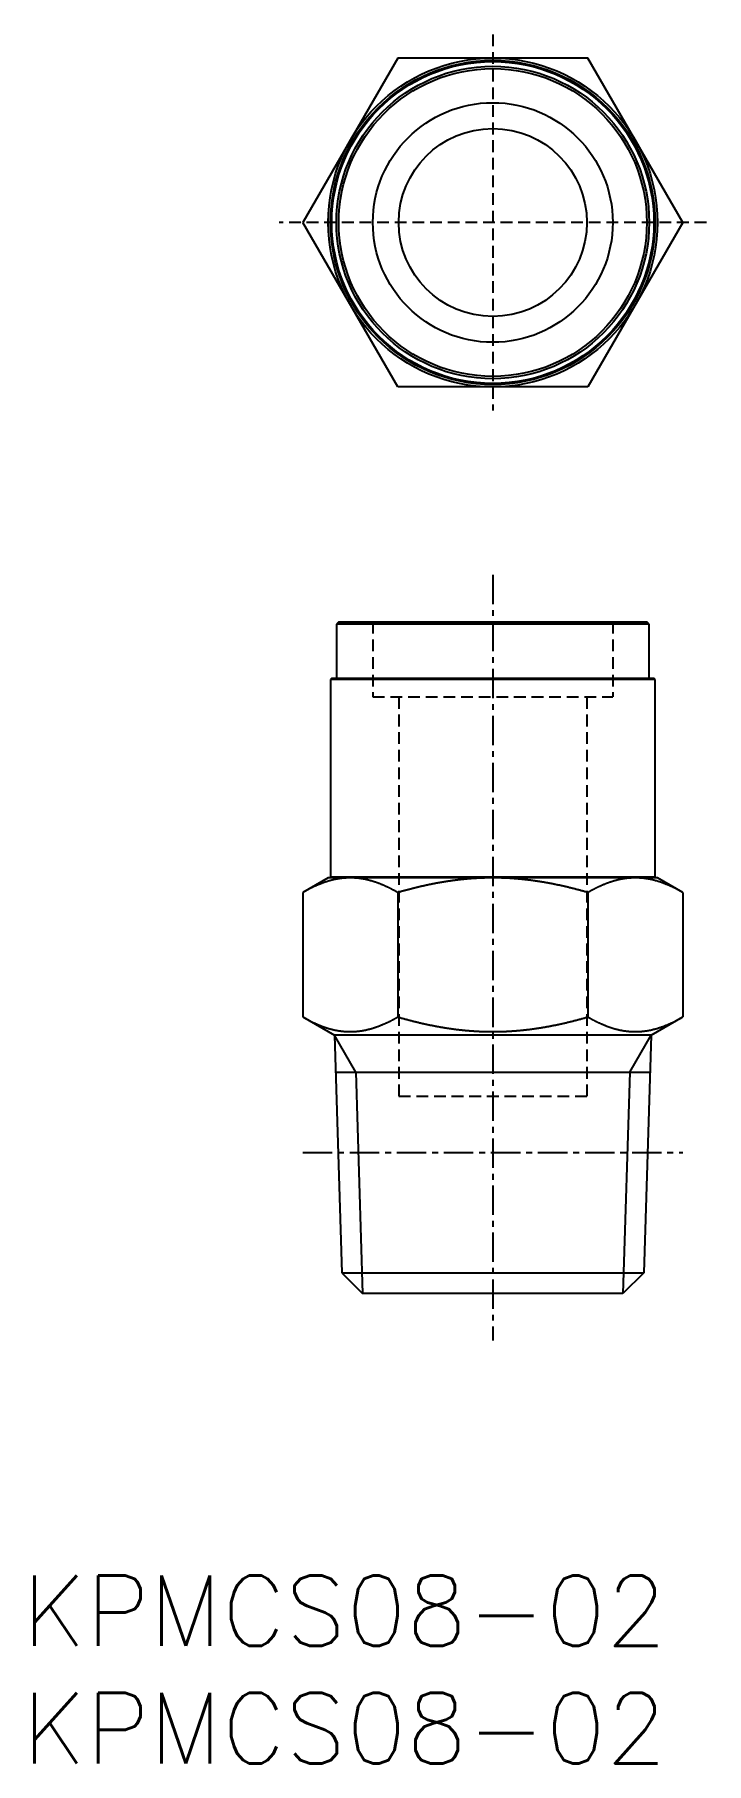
# Model space of a CAD drawing. Extents: x 0.5 to 29.1, y 0 to 73.6.
import ezdxf

# ---------------------------------------------------------------- set-up
doc = ezdxf.new("R2010")
doc.units = 0
doc.linetypes.add('CENTER', pattern=[2, 1.25, -0.25, 0.25, -0.25])
doc.linetypes.add('DASHED', pattern=[0.75, 0.5, -0.25])
doc.layers.get('0').update_dxf_attribs({"linetype": 'CONTINUOUS'})
for name, color, linetype in [('CENTER', 1, 'CENTER'), ('PV', 7, 'CONTINUOUS'), ('TV', 7, 'CONTINUOUS')]:
    doc.layers.add(name, color=color, linetype=linetype)
doc.styles.get("Standard").update_dxf_attribs({"font": 'txt.shx'})

# ---------------------------------------------------------------- blocks, each defined once
blk = doc.blocks.new('*U2')
at = {"color": 7, "linetype": 'CONTINUOUS'}
blk.add_text('KPMCS08-02', height=3, dxfattribs=at).set_placement((0, 0))
blk = doc.blocks.new('*U3')
at = {"color": 7, "linetype": 'CONTINUOUS'}
blk.add_text('KPMCS08-02', height=3, dxfattribs=at).set_placement((0, 5))

msp = doc.modelspace()

# ---------------------------------------------------------------- linework, layer by layer
at = {"color": 1, "linetype": 'DASHED'}
for p, q in [((20, 73.6), (20, 57.6)), ((29.083, 65.6), (10.917, 65.6))]:
    msp.add_line(p, q, dxfattribs=at)
at = {"color": 3, "linetype": 'DASHED'}
for p, q in [((14.9, 48.6), (14.9, 45.4)), ((25.1, 48.6), (25.1, 45.4)), ((14.9, 45.4), (25.1, 45.4)), ((16, 45.4), (16, 28.4)), ((24, 45.4), (24, 28.4)), ((16, 28.4), (24, 28.4))]:
    msp.add_line(p, q, dxfattribs=at)
at = {"color": 7, "linetype": 'CONTINUOUS'}
for p, q in [((13.266, 31), (13.582, 20.884)), ((26.734, 31), (26.418, 20.884)), ((13.315, 29.433), (26.685, 29.433)), ((13.582, 20.884), (14.465, 20)), ((13.582, 20.884), (26.418, 20.884)), ((26.418, 20.884), (25.535, 20)), ((25.535, 20), (14.465, 20))]:
    msp.add_line(p, q, dxfattribs=at)
at = {"color": 3, "linetype": 'CONTINUOUS'}
for p, q in [((14.171, 29.433), (13.266, 31)), ((25.829, 29.433), (26.734, 31)), ((14.171, 29.433), (14.465, 20)), ((25.829, 29.433), (25.535, 20))]:
    msp.add_line(p, q, dxfattribs=at)
at = {"layer": 'CENTER', "color": 1, "linetype": 'CENTER'}
for p, q in [((20, 50.6), (20, 18)), ((11.921, 26.01), (28.079, 26.01))]:
    msp.add_line(p, q, dxfattribs=at)
at = {"layer": 'PV', "color": 7, "linetype": 'CONTINUOUS'}
for p, q in [((13.45, 48.6), (13.35, 48.5)), ((13.45, 48.6), (26.55, 48.6)), ((26.65, 48.5), (26.55, 48.6)), ((13.35, 48.5), (13.35, 46.2)), ((26.65, 48.5), (13.35, 48.5)), ((26.65, 46.2), (26.65, 48.5)), ((13.15, 46.2), (13.1, 46.15)), ((26.9, 46.15), (13.1, 46.15)), ((13.1, 46.15), (13.1, 37.75)), ((13.15, 46.2), (26.85, 46.2)), ((26.9, 46.15), (26.85, 46.2)), ((26.9, 37.75), (26.9, 46.15)), ((13, 37.7), (11.917, 37.075)), ((27, 37.7), (13, 37.7)), ((13.1, 37.75), (26.9, 37.75)), ((13.1, 37.75), (13.15, 37.7)), ((26.85, 37.7), (26.9, 37.75)), ((28.083, 37.075), (27, 37.7)), ((11.917, 37.075), (11.917, 31.779)), ((15.959, 37.075), (15.959, 31.779)), ((24.041, 37.075), (24.041, 31.779)), ((28.083, 37.075), (28.083, 31.779)), ((11.917, 31.779), (13.266, 31)), ((26.734, 31), (28.083, 31.779)), ((26.734, 31), (13.266, 31))]:
    msp.add_line(p, q, dxfattribs=at)
for points in [[(13.938, 37.7), (13.921, 37.7), (13.904, 37.7), (13.888, 37.7), (13.871, 37.699), (13.854, 37.699), (13.838, 37.698), (13.821, 37.698), (13.804, 37.697), (13.787, 37.696), (13.771, 37.695), (13.754, 37.694), (13.737, 37.693), (13.721, 37.692), (13.704, 37.691), (13.687, 37.69), (13.671, 37.688), (13.654, 37.687), (13.637, 37.685), (13.621, 37.683), (13.604, 37.682), (13.587, 37.68), (13.571, 37.678), (13.554, 37.676), (13.538, 37.674), (13.521, 37.671), (13.505, 37.669), (13.488, 37.667), (13.471, 37.664), (13.455, 37.662), (13.438, 37.659), (13.422, 37.656), (13.405, 37.653), (13.389, 37.651), (13.373, 37.648), (13.356, 37.645), (13.34, 37.641), (13.323, 37.638), (13.307, 37.635), (13.29, 37.631), (13.274, 37.628), (13.258, 37.624), (13.241, 37.621), (13.225, 37.617), (13.209, 37.613), (13.193, 37.609), (13.176, 37.605), (13.16, 37.601), (13.144, 37.597), (13.128, 37.593), (13.112, 37.589), (13.095, 37.585), (13.079, 37.58), (13.063, 37.576), (13.047, 37.571), (13.031, 37.567), (13.015, 37.562), (12.999, 37.557), (12.983, 37.552), (12.967, 37.547), (12.951, 37.542), (12.935, 37.537), (12.919, 37.532), (12.903, 37.527), (12.887, 37.522), (12.871, 37.517), (12.856, 37.511), (12.84, 37.506), (12.824, 37.5), (12.808, 37.495), (12.793, 37.489), (12.777, 37.483), (12.761, 37.478), (12.745, 37.472), (12.73, 37.466), (12.714, 37.46), (12.698, 37.454), (12.683, 37.448), (12.667, 37.442), (12.652, 37.436), (12.636, 37.43), (12.621, 37.423), (12.605, 37.417), (12.59, 37.411), (12.574, 37.404), (12.559, 37.398), (12.544, 37.391), (12.528, 37.385), (12.513, 37.378), (12.498, 37.371), (12.482, 37.364), (12.467, 37.358), (12.452, 37.351), (12.437, 37.344), (12.421, 37.337), (12.406, 37.33), (12.391, 37.323), (12.376, 37.316), (12.361, 37.309), (12.346, 37.301), (12.331, 37.294), (12.315, 37.287), (12.3, 37.28), (12.285, 37.272), (12.27, 37.265), (12.255, 37.257), (12.241, 37.25), (12.226, 37.242), (12.211, 37.235), (12.196, 37.227), (12.181, 37.219), (12.166, 37.212), (12.151, 37.204), (12.137, 37.196), (12.122, 37.188), (12.107, 37.18), (12.092, 37.173), (12.078, 37.165), (12.063, 37.157), (12.048, 37.149), (12.034, 37.141), (12.019, 37.132), (12.004, 37.124), (11.99, 37.116), (11.975, 37.108), (11.961, 37.1), (11.946, 37.091), (11.932, 37.083), (11.917, 37.075)], [(15.959, 37.075), (15.944, 37.083), (15.93, 37.091), (15.915, 37.1), (15.9, 37.108), (15.886, 37.116), (15.871, 37.124), (15.857, 37.132), (15.842, 37.141), (15.827, 37.149), (15.813, 37.157), (15.798, 37.165), (15.783, 37.173), (15.769, 37.18), (15.754, 37.188), (15.739, 37.196), (15.724, 37.204), (15.709, 37.212), (15.695, 37.219), (15.68, 37.227), (15.665, 37.235), (15.65, 37.242), (15.635, 37.25), (15.62, 37.257), (15.605, 37.265), (15.59, 37.272), (15.575, 37.28), (15.56, 37.287), (15.545, 37.294), (15.53, 37.301), (15.515, 37.309), (15.5, 37.316), (15.485, 37.323), (15.47, 37.33), (15.454, 37.337), (15.439, 37.344), (15.424, 37.351), (15.409, 37.358), (15.393, 37.364), (15.378, 37.371), (15.363, 37.378), (15.347, 37.385), (15.332, 37.391), (15.317, 37.398), (15.301, 37.404), (15.286, 37.411), (15.27, 37.417), (15.255, 37.423), (15.239, 37.43), (15.224, 37.436), (15.208, 37.442), (15.193, 37.448), (15.177, 37.454), (15.162, 37.46), (15.146, 37.466), (15.13, 37.472), (15.115, 37.478), (15.099, 37.483), (15.083, 37.489), (15.067, 37.495), (15.052, 37.5), (15.036, 37.506), (15.02, 37.511), (15.004, 37.517), (14.988, 37.522), (14.972, 37.527), (14.957, 37.532), (14.941, 37.537), (14.925, 37.542), (14.909, 37.547), (14.893, 37.552), (14.877, 37.557), (14.861, 37.562), (14.845, 37.567), (14.829, 37.571), (14.812, 37.576), (14.796, 37.58), (14.78, 37.585), (14.764, 37.589), (14.748, 37.593), (14.732, 37.597), (14.716, 37.601), (14.699, 37.605), (14.683, 37.609), (14.667, 37.613), (14.65, 37.617), (14.634, 37.621), (14.618, 37.624), (14.602, 37.628), (14.585, 37.631), (14.569, 37.635), (14.552, 37.638), (14.536, 37.641), (14.52, 37.645), (14.503, 37.648), (14.487, 37.651), (14.47, 37.653), (14.454, 37.656), (14.437, 37.659), (14.421, 37.662), (14.404, 37.664), (14.388, 37.667), (14.371, 37.669), (14.355, 37.671), (14.338, 37.674), (14.321, 37.676), (14.305, 37.678), (14.288, 37.68), (14.272, 37.682), (14.255, 37.683), (14.238, 37.685), (14.222, 37.687), (14.205, 37.688), (14.188, 37.69), (14.172, 37.691), (14.155, 37.692), (14.138, 37.693), (14.122, 37.694), (14.105, 37.695), (14.088, 37.696), (14.072, 37.697), (14.055, 37.698), (14.038, 37.698), (14.021, 37.699), (14.005, 37.699), (13.988, 37.7), (13.971, 37.7), (13.955, 37.7), (13.938, 37.7)], [(20, 37.7), (19.972, 37.7), (19.943, 37.7), (19.915, 37.7), (19.886, 37.699), (19.858, 37.699), (19.829, 37.699), (19.801, 37.698), (19.772, 37.698), (19.744, 37.697), (19.715, 37.697), (19.687, 37.696), (19.658, 37.695), (19.63, 37.694), (19.601, 37.693), (19.573, 37.692), (19.544, 37.691), (19.516, 37.69), (19.487, 37.689), (19.459, 37.688), (19.43, 37.687), (19.402, 37.685), (19.373, 37.684), (19.345, 37.682), (19.316, 37.681), (19.288, 37.679), (19.26, 37.677), (19.231, 37.676), (19.203, 37.674), (19.174, 37.672), (19.146, 37.67), (19.117, 37.668), (19.089, 37.666), (19.061, 37.664), (19.032, 37.662), (19.004, 37.659), (18.975, 37.657), (18.947, 37.655), (18.919, 37.652), (18.89, 37.65), (18.862, 37.647), (18.833, 37.644), (18.805, 37.642), (18.777, 37.639), (18.748, 37.636), (18.72, 37.633), (18.692, 37.63), (18.663, 37.627), (18.635, 37.624), (18.607, 37.621), (18.578, 37.617), (18.55, 37.614), (18.522, 37.611), (18.493, 37.607), (18.465, 37.604), (18.437, 37.6), (18.409, 37.597), (18.38, 37.593), (18.352, 37.59), (18.324, 37.586), (18.296, 37.582), (18.267, 37.578), (18.239, 37.574), (18.211, 37.57), (18.183, 37.566), (18.155, 37.562), (18.126, 37.558), (18.098, 37.554), (18.07, 37.549), (18.042, 37.545), (18.014, 37.54), (17.986, 37.536), (17.957, 37.531), (17.929, 37.527), (17.901, 37.522), (17.873, 37.518), (17.845, 37.513), (17.817, 37.508), (17.789, 37.503), (17.761, 37.498), (17.733, 37.493), (17.705, 37.488), (17.677, 37.483), (17.649, 37.478), (17.621, 37.473), (17.593, 37.468), (17.565, 37.462), (17.537, 37.457), (17.509, 37.452), (17.481, 37.446), (17.453, 37.441), (17.425, 37.435), (17.397, 37.43), (17.369, 37.424), (17.341, 37.418), (17.313, 37.412), (17.285, 37.407), (17.257, 37.401), (17.229, 37.395), (17.201, 37.389), (17.174, 37.383), (17.146, 37.377), (17.118, 37.371), (17.09, 37.365), (17.062, 37.359), (17.034, 37.352), (17.007, 37.346), (16.979, 37.34), (16.951, 37.333), (16.923, 37.327), (16.896, 37.32), (16.868, 37.314), (16.84, 37.307), (16.812, 37.301), (16.785, 37.294), (16.757, 37.287), (16.729, 37.281), (16.702, 37.274), (16.674, 37.267), (16.646, 37.26), (16.619, 37.253), (16.591, 37.246), (16.563, 37.239), (16.536, 37.232), (16.508, 37.225), (16.481, 37.218), (16.453, 37.211), (16.426, 37.204), (16.398, 37.196), (16.37, 37.189), (16.343, 37.182), (16.315, 37.174), (16.288, 37.167), (16.26, 37.159), (16.233, 37.152), (16.205, 37.144), (16.178, 37.137), (16.15, 37.129), (16.123, 37.122), (16.096, 37.114), (16.068, 37.106), (16.041, 37.098), (16.013, 37.091), (15.986, 37.083), (15.959, 37.075)], [(24.041, 37.075), (24.011, 37.084), (23.98, 37.092), (23.949, 37.101), (23.918, 37.11), (23.887, 37.119), (23.856, 37.127), (23.826, 37.136), (23.795, 37.144), (23.764, 37.153), (23.733, 37.161), (23.702, 37.17), (23.671, 37.178), (23.64, 37.186), (23.609, 37.194), (23.578, 37.203), (23.547, 37.211), (23.516, 37.219), (23.485, 37.227), (23.454, 37.235), (23.423, 37.243), (23.392, 37.251), (23.361, 37.258), (23.329, 37.266), (23.298, 37.274), (23.267, 37.281), (23.236, 37.289), (23.205, 37.297), (23.174, 37.304), (23.143, 37.311), (23.111, 37.319), (23.08, 37.326), (23.049, 37.333), (23.018, 37.34), (22.986, 37.348), (22.955, 37.355), (22.924, 37.362), (22.892, 37.369), (22.861, 37.375), (22.83, 37.382), (22.799, 37.389), (22.767, 37.396), (22.736, 37.402), (22.704, 37.409), (22.673, 37.415), (22.642, 37.422), (22.61, 37.428), (22.579, 37.434), (22.547, 37.441), (22.516, 37.447), (22.484, 37.453), (22.453, 37.459), (22.421, 37.465), (22.39, 37.471), (22.358, 37.477), (22.327, 37.483), (22.295, 37.488), (22.264, 37.494), (22.232, 37.499), (22.201, 37.505), (22.169, 37.51), (22.137, 37.516), (22.106, 37.521), (22.074, 37.526), (22.043, 37.531), (22.011, 37.537), (21.979, 37.542), (21.948, 37.546), (21.916, 37.551), (21.884, 37.556), (21.852, 37.561), (21.821, 37.565), (21.789, 37.57), (21.757, 37.575), (21.726, 37.579), (21.694, 37.583), (21.662, 37.588), (21.63, 37.592), (21.598, 37.596), (21.567, 37.6), (21.535, 37.604), (21.503, 37.608), (21.471, 37.612), (21.439, 37.615), (21.407, 37.619), (21.376, 37.623), (21.344, 37.626), (21.312, 37.63), (21.28, 37.633), (21.248, 37.636), (21.216, 37.639), (21.184, 37.643), (21.152, 37.646), (21.12, 37.649), (21.089, 37.651), (21.057, 37.654), (21.025, 37.657), (20.993, 37.66), (20.961, 37.662), (20.929, 37.665), (20.897, 37.667), (20.865, 37.669), (20.833, 37.671), (20.801, 37.674), (20.769, 37.676), (20.737, 37.678), (20.705, 37.68), (20.673, 37.681), (20.641, 37.683), (20.609, 37.685), (20.577, 37.686), (20.545, 37.688), (20.513, 37.689), (20.481, 37.69), (20.449, 37.692), (20.417, 37.693), (20.385, 37.694), (20.353, 37.695), (20.321, 37.696), (20.288, 37.697), (20.256, 37.697), (20.224, 37.698), (20.192, 37.698), (20.16, 37.699), (20.128, 37.699), (20.096, 37.7), (20.064, 37.7), (20.032, 37.7), (20, 37.7)], [(26.062, 37.7), (26.045, 37.7), (26.029, 37.7), (26.012, 37.7), (25.995, 37.699), (25.979, 37.699), (25.962, 37.698), (25.945, 37.698), (25.928, 37.697), (25.912, 37.696), (25.895, 37.695), (25.878, 37.694), (25.862, 37.693), (25.845, 37.692), (25.828, 37.691), (25.812, 37.69), (25.795, 37.688), (25.778, 37.687), (25.762, 37.685), (25.745, 37.683), (25.728, 37.682), (25.712, 37.68), (25.695, 37.678), (25.679, 37.676), (25.662, 37.674), (25.645, 37.671), (25.629, 37.669), (25.612, 37.667), (25.596, 37.664), (25.579, 37.662), (25.563, 37.659), (25.546, 37.656), (25.53, 37.653), (25.513, 37.651), (25.497, 37.648), (25.48, 37.645), (25.464, 37.641), (25.448, 37.638), (25.431, 37.635), (25.415, 37.631), (25.398, 37.628), (25.382, 37.624), (25.366, 37.621), (25.35, 37.617), (25.333, 37.613), (25.317, 37.609), (25.301, 37.605), (25.285, 37.601), (25.268, 37.597), (25.252, 37.593), (25.236, 37.589), (25.22, 37.585), (25.204, 37.58), (25.188, 37.576), (25.171, 37.571), (25.155, 37.567), (25.139, 37.562), (25.123, 37.557), (25.107, 37.552), (25.091, 37.547), (25.075, 37.542), (25.059, 37.537), (25.043, 37.532), (25.028, 37.527), (25.012, 37.522), (24.996, 37.517), (24.98, 37.511), (24.964, 37.506), (24.948, 37.5), (24.933, 37.495), (24.917, 37.489), (24.901, 37.483), (24.885, 37.478), (24.87, 37.472), (24.854, 37.466), (24.838, 37.46), (24.823, 37.454), (24.807, 37.448), (24.792, 37.442), (24.776, 37.436), (24.761, 37.43), (24.745, 37.423), (24.73, 37.417), (24.714, 37.411), (24.699, 37.404), (24.683, 37.398), (24.668, 37.391), (24.653, 37.385), (24.637, 37.378), (24.622, 37.371), (24.607, 37.364), (24.591, 37.358), (24.576, 37.351), (24.561, 37.344), (24.546, 37.337), (24.53, 37.33), (24.515, 37.323), (24.5, 37.316), (24.485, 37.309), (24.47, 37.301), (24.455, 37.294), (24.44, 37.287), (24.425, 37.28), (24.41, 37.272), (24.395, 37.265), (24.38, 37.257), (24.365, 37.25), (24.35, 37.242), (24.335, 37.235), (24.32, 37.227), (24.305, 37.219), (24.291, 37.212), (24.276, 37.204), (24.261, 37.196), (24.246, 37.188), (24.231, 37.18), (24.217, 37.173), (24.202, 37.165), (24.187, 37.157), (24.173, 37.149), (24.158, 37.141), (24.143, 37.132), (24.129, 37.124), (24.114, 37.116), (24.1, 37.108), (24.085, 37.1), (24.07, 37.091), (24.056, 37.083), (24.041, 37.075)], [(28.083, 37.075), (28.068, 37.083), (28.054, 37.091), (28.039, 37.1), (28.025, 37.108), (28.01, 37.116), (27.996, 37.124), (27.981, 37.132), (27.966, 37.141), (27.952, 37.149), (27.937, 37.157), (27.922, 37.165), (27.908, 37.173), (27.893, 37.18), (27.878, 37.188), (27.863, 37.196), (27.849, 37.204), (27.834, 37.212), (27.819, 37.219), (27.804, 37.227), (27.789, 37.235), (27.774, 37.242), (27.759, 37.25), (27.745, 37.257), (27.73, 37.265), (27.715, 37.272), (27.7, 37.28), (27.685, 37.287), (27.669, 37.294), (27.654, 37.301), (27.639, 37.309), (27.624, 37.316), (27.609, 37.323), (27.594, 37.33), (27.579, 37.337), (27.563, 37.344), (27.548, 37.351), (27.533, 37.358), (27.518, 37.364), (27.502, 37.371), (27.487, 37.378), (27.472, 37.385), (27.456, 37.391), (27.441, 37.398), (27.426, 37.404), (27.41, 37.411), (27.395, 37.417), (27.379, 37.423), (27.364, 37.43), (27.348, 37.436), (27.333, 37.442), (27.317, 37.448), (27.302, 37.454), (27.286, 37.46), (27.27, 37.466), (27.255, 37.472), (27.239, 37.478), (27.223, 37.483), (27.208, 37.489), (27.192, 37.495), (27.176, 37.5), (27.16, 37.506), (27.144, 37.511), (27.129, 37.517), (27.113, 37.522), (27.097, 37.527), (27.081, 37.532), (27.065, 37.537), (27.049, 37.542), (27.033, 37.547), (27.017, 37.552), (27.001, 37.557), (26.985, 37.562), (26.969, 37.567), (26.953, 37.571), (26.937, 37.576), (26.921, 37.58), (26.905, 37.585), (26.888, 37.589), (26.872, 37.593), (26.856, 37.597), (26.84, 37.601), (26.824, 37.605), (26.807, 37.609), (26.791, 37.613), (26.775, 37.617), (26.759, 37.621), (26.742, 37.624), (26.726, 37.628), (26.71, 37.631), (26.693, 37.635), (26.677, 37.638), (26.66, 37.641), (26.644, 37.645), (26.627, 37.648), (26.611, 37.651), (26.595, 37.653), (26.578, 37.656), (26.562, 37.659), (26.545, 37.662), (26.529, 37.664), (26.512, 37.667), (26.495, 37.669), (26.479, 37.671), (26.462, 37.674), (26.446, 37.676), (26.429, 37.678), (26.413, 37.68), (26.396, 37.682), (26.379, 37.683), (26.363, 37.685), (26.346, 37.687), (26.329, 37.688), (26.313, 37.69), (26.296, 37.691), (26.279, 37.692), (26.263, 37.693), (26.246, 37.694), (26.229, 37.695), (26.213, 37.696), (26.196, 37.697), (26.179, 37.698), (26.162, 37.698), (26.146, 37.699), (26.129, 37.699), (26.112, 37.7), (26.096, 37.7), (26.079, 37.7), (26.062, 37.7)], [(11.917, 31.779), (11.933, 31.77), (11.948, 31.761), (11.964, 31.752), (11.979, 31.743), (11.995, 31.734), (12.01, 31.726), (12.026, 31.717), (12.041, 31.708), (12.057, 31.7), (12.073, 31.691), (12.088, 31.683), (12.104, 31.674), (12.12, 31.666), (12.136, 31.658), (12.151, 31.649), (12.167, 31.641), (12.183, 31.633), (12.199, 31.625), (12.215, 31.617), (12.231, 31.608), (12.247, 31.6), (12.262, 31.592), (12.278, 31.585), (12.294, 31.577), (12.31, 31.569), (12.327, 31.561), (12.343, 31.553), (12.359, 31.546), (12.375, 31.538), (12.391, 31.53), (12.407, 31.523), (12.423, 31.515), (12.44, 31.508), (12.456, 31.501), (12.472, 31.493), (12.488, 31.486), (12.505, 31.479), (12.521, 31.472), (12.537, 31.465), (12.554, 31.458), (12.57, 31.451), (12.587, 31.444), (12.603, 31.437), (12.62, 31.43), (12.636, 31.424), (12.653, 31.417), (12.669, 31.411), (12.686, 31.404), (12.703, 31.398), (12.719, 31.391), (12.736, 31.385), (12.753, 31.379), (12.769, 31.373), (12.786, 31.366), (12.803, 31.36), (12.82, 31.355), (12.837, 31.349), (12.854, 31.343), (12.87, 31.337), (12.887, 31.331), (12.904, 31.326), (12.921, 31.32), (12.938, 31.315), (12.955, 31.31), (12.972, 31.304), (12.989, 31.299), (13.006, 31.294), (13.024, 31.289), (13.041, 31.284), (13.058, 31.279), (13.075, 31.274), (13.092, 31.27), (13.109, 31.265), (13.127, 31.26), (13.144, 31.256), (13.161, 31.252), (13.179, 31.247), (13.196, 31.243), (13.213, 31.239), (13.231, 31.235), (13.248, 31.231), (13.265, 31.227), (13.283, 31.223), (13.3, 31.22), (13.318, 31.216), (13.335, 31.213), (13.353, 31.209), (13.37, 31.206), (13.388, 31.203), (13.405, 31.2), (13.423, 31.197), (13.441, 31.194), (13.458, 31.191), (13.476, 31.188), (13.493, 31.186), (13.511, 31.183), (13.529, 31.181), (13.547, 31.179), (13.564, 31.176), (13.582, 31.174), (13.6, 31.172), (13.617, 31.17), (13.635, 31.169), (13.653, 31.167), (13.671, 31.165), (13.688, 31.164), (13.706, 31.162), (13.724, 31.161), (13.742, 31.16), (13.76, 31.159), (13.777, 31.158), (13.795, 31.157), (13.813, 31.156), (13.831, 31.155), (13.849, 31.155), (13.866, 31.154), (13.884, 31.154), (13.902, 31.154), (13.92, 31.153), (13.938, 31.153), (13.956, 31.153), (13.974, 31.154), (13.991, 31.154), (14.009, 31.154), (14.027, 31.155), (14.045, 31.155), (14.063, 31.156), (14.08, 31.157), (14.098, 31.158), (14.116, 31.159), (14.134, 31.16), (14.152, 31.161), (14.169, 31.162), (14.187, 31.164), (14.205, 31.165), (14.223, 31.167), (14.241, 31.168), (14.258, 31.17), (14.276, 31.172), (14.294, 31.174), (14.311, 31.176), (14.329, 31.179), (14.347, 31.181), (14.364, 31.183), (14.382, 31.186), (14.4, 31.188), (14.417, 31.191), (14.435, 31.194), (14.453, 31.197), (14.47, 31.2), (14.488, 31.203), (14.505, 31.206), (14.523, 31.209), (14.54, 31.213), (14.558, 31.216), (14.575, 31.22), (14.593, 31.223), (14.61, 31.227), (14.628, 31.231), (14.645, 31.235), (14.662, 31.239), (14.68, 31.243), (14.697, 31.247), (14.714, 31.252), (14.732, 31.256), (14.749, 31.26), (14.766, 31.265), (14.783, 31.27), (14.801, 31.274), (14.818, 31.279), (14.835, 31.284), (14.852, 31.289), (14.869, 31.294), (14.886, 31.299), (14.903, 31.304), (14.92, 31.31), (14.937, 31.315), (14.954, 31.32), (14.971, 31.326), (14.988, 31.331), (15.005, 31.337), (15.022, 31.343), (15.039, 31.349), (15.056, 31.355), (15.073, 31.36), (15.089, 31.366), (15.106, 31.373), (15.123, 31.379), (15.14, 31.385), (15.156, 31.391), (15.173, 31.398), (15.19, 31.404), (15.206, 31.411), (15.223, 31.417), (15.239, 31.424), (15.256, 31.43), (15.272, 31.437), (15.289, 31.444), (15.305, 31.451), (15.322, 31.458), (15.338, 31.465), (15.355, 31.472), (15.371, 31.479), (15.387, 31.486), (15.404, 31.493), (15.42, 31.501), (15.436, 31.508), (15.452, 31.515), (15.469, 31.523), (15.485, 31.53), (15.501, 31.538), (15.517, 31.546), (15.533, 31.553), (15.549, 31.561), (15.565, 31.569), (15.581, 31.577), (15.597, 31.585), (15.613, 31.592), (15.629, 31.6), (15.645, 31.608), (15.661, 31.617), (15.677, 31.625), (15.693, 31.633), (15.709, 31.641), (15.724, 31.649), (15.74, 31.658), (15.756, 31.666), (15.772, 31.674), (15.787, 31.683), (15.803, 31.691), (15.819, 31.7), (15.834, 31.708), (15.85, 31.717), (15.865, 31.726), (15.881, 31.734), (15.897, 31.743), (15.912, 31.752), (15.928, 31.761), (15.943, 31.77), (15.959, 31.779)], [(15.959, 31.779), (15.99, 31.769), (16.022, 31.76), (16.054, 31.751), (16.086, 31.742), (16.118, 31.733), (16.15, 31.724), (16.181, 31.716), (16.213, 31.707), (16.245, 31.698), (16.277, 31.689), (16.309, 31.681), (16.341, 31.672), (16.373, 31.664), (16.405, 31.655), (16.437, 31.647), (16.469, 31.638), (16.501, 31.63), (16.533, 31.622), (16.565, 31.614), (16.597, 31.606), (16.629, 31.597), (16.662, 31.589), (16.694, 31.581), (16.726, 31.574), (16.758, 31.566), (16.79, 31.558), (16.822, 31.55), (16.854, 31.543), (16.887, 31.535), (16.919, 31.527), (16.951, 31.52), (16.983, 31.513), (17.016, 31.505), (17.048, 31.498), (17.08, 31.491), (17.113, 31.484), (17.145, 31.477), (17.177, 31.47), (17.21, 31.463), (17.242, 31.456), (17.274, 31.449), (17.307, 31.442), (17.339, 31.435), (17.372, 31.429), (17.404, 31.422), (17.436, 31.416), (17.469, 31.409), (17.501, 31.403), (17.534, 31.397), (17.566, 31.391), (17.599, 31.384), (17.631, 31.378), (17.664, 31.372), (17.697, 31.367), (17.729, 31.361), (17.762, 31.355), (17.794, 31.349), (17.827, 31.344), (17.86, 31.338), (17.892, 31.333), (17.925, 31.327), (17.957, 31.322), (17.99, 31.317), (18.023, 31.311), (18.056, 31.306), (18.088, 31.301), (18.121, 31.296), (18.154, 31.292), (18.186, 31.287), (18.219, 31.282), (18.252, 31.277), (18.285, 31.273), (18.318, 31.268), (18.35, 31.264), (18.383, 31.26), (18.416, 31.256), (18.449, 31.251), (18.482, 31.247), (18.514, 31.243), (18.547, 31.239), (18.58, 31.236), (18.613, 31.232), (18.646, 31.228), (18.679, 31.225), (18.712, 31.221), (18.745, 31.218), (18.778, 31.215), (18.811, 31.211), (18.844, 31.208), (18.876, 31.205), (18.909, 31.202), (18.942, 31.199), (18.975, 31.196), (19.008, 31.194), (19.041, 31.191), (19.074, 31.189), (19.107, 31.186), (19.14, 31.184), (19.173, 31.181), (19.206, 31.179), (19.239, 31.177), (19.272, 31.175), (19.305, 31.173), (19.338, 31.171), (19.372, 31.17), (19.405, 31.168), (19.438, 31.166), (19.471, 31.165), (19.504, 31.163), (19.537, 31.162), (19.57, 31.161), (19.603, 31.16), (19.636, 31.159), (19.669, 31.158), (19.702, 31.157), (19.735, 31.156), (19.768, 31.156), (19.801, 31.155), (19.835, 31.154), (19.868, 31.154), (19.901, 31.154), (19.934, 31.154), (19.967, 31.153), (20, 31.153), (20.033, 31.153), (20.066, 31.154), (20.099, 31.154), (20.132, 31.154), (20.165, 31.155), (20.199, 31.155), (20.232, 31.156), (20.265, 31.156), (20.298, 31.157), (20.331, 31.158), (20.364, 31.159), (20.397, 31.16), (20.43, 31.161), (20.463, 31.162), (20.496, 31.164), (20.529, 31.165), (20.562, 31.166), (20.595, 31.168), (20.628, 31.17), (20.662, 31.171), (20.695, 31.173), (20.728, 31.175), (20.761, 31.177), (20.794, 31.179), (20.827, 31.181), (20.86, 31.184), (20.893, 31.186), (20.926, 31.189), (20.959, 31.191), (20.992, 31.194), (21.025, 31.196), (21.058, 31.199), (21.091, 31.202), (21.124, 31.205), (21.156, 31.208), (21.189, 31.211), (21.222, 31.214), (21.255, 31.218), (21.288, 31.221), (21.321, 31.225), (21.354, 31.228), (21.387, 31.232), (21.42, 31.236), (21.453, 31.239), (21.486, 31.243), (21.518, 31.247), (21.551, 31.251), (21.584, 31.256), (21.617, 31.26), (21.65, 31.264), (21.682, 31.268), (21.715, 31.273), (21.748, 31.277), (21.781, 31.282), (21.814, 31.287), (21.846, 31.292), (21.879, 31.296), (21.912, 31.301), (21.944, 31.306), (21.977, 31.311), (22.01, 31.317), (22.043, 31.322), (22.075, 31.327), (22.108, 31.333), (22.14, 31.338), (22.173, 31.344), (22.206, 31.349), (22.238, 31.355), (22.271, 31.361), (22.303, 31.367), (22.336, 31.372), (22.369, 31.378), (22.401, 31.384), (22.434, 31.391), (22.466, 31.397), (22.499, 31.403), (22.531, 31.409), (22.564, 31.416), (22.596, 31.422), (22.628, 31.429), (22.661, 31.435), (22.693, 31.442), (22.726, 31.449), (22.758, 31.456), (22.79, 31.463), (22.823, 31.47), (22.855, 31.477), (22.887, 31.484), (22.92, 31.491), (22.952, 31.498), (22.984, 31.505), (23.017, 31.513), (23.049, 31.52), (23.081, 31.527), (23.113, 31.535), (23.146, 31.543), (23.178, 31.55), (23.21, 31.558), (23.242, 31.566), (23.274, 31.574), (23.306, 31.581), (23.338, 31.589), (23.371, 31.597), (23.403, 31.606), (23.435, 31.614), (23.467, 31.622), (23.499, 31.63), (23.531, 31.638), (23.563, 31.647), (23.595, 31.655), (23.627, 31.664), (23.659, 31.672), (23.691, 31.681), (23.723, 31.689), (23.755, 31.698), (23.787, 31.707), (23.819, 31.716), (23.85, 31.724), (23.882, 31.733), (23.914, 31.742), (23.946, 31.751), (23.978, 31.76), (24.01, 31.769), (24.041, 31.779)], [(24.041, 31.779), (24.057, 31.77), (24.072, 31.761), (24.088, 31.752), (24.103, 31.743), (24.119, 31.734), (24.135, 31.726), (24.15, 31.717), (24.166, 31.708), (24.181, 31.7), (24.197, 31.691), (24.213, 31.683), (24.228, 31.674), (24.244, 31.666), (24.26, 31.658), (24.276, 31.649), (24.291, 31.641), (24.307, 31.633), (24.323, 31.625), (24.339, 31.617), (24.355, 31.608), (24.371, 31.6), (24.387, 31.592), (24.403, 31.585), (24.419, 31.577), (24.435, 31.569), (24.451, 31.561), (24.467, 31.553), (24.483, 31.546), (24.499, 31.538), (24.515, 31.53), (24.531, 31.523), (24.548, 31.515), (24.564, 31.508), (24.58, 31.501), (24.596, 31.493), (24.613, 31.486), (24.629, 31.479), (24.645, 31.472), (24.662, 31.465), (24.678, 31.458), (24.695, 31.451), (24.711, 31.444), (24.728, 31.437), (24.744, 31.43), (24.761, 31.424), (24.777, 31.417), (24.794, 31.411), (24.81, 31.404), (24.827, 31.398), (24.844, 31.391), (24.86, 31.385), (24.877, 31.379), (24.894, 31.373), (24.911, 31.366), (24.927, 31.36), (24.944, 31.355), (24.961, 31.349), (24.978, 31.343), (24.995, 31.337), (25.012, 31.331), (25.029, 31.326), (25.046, 31.32), (25.063, 31.315), (25.08, 31.31), (25.097, 31.304), (25.114, 31.299), (25.131, 31.294), (25.148, 31.289), (25.165, 31.284), (25.182, 31.279), (25.199, 31.274), (25.217, 31.27), (25.234, 31.265), (25.251, 31.26), (25.268, 31.256), (25.286, 31.252), (25.303, 31.247), (25.32, 31.243), (25.338, 31.239), (25.355, 31.235), (25.372, 31.231), (25.39, 31.227), (25.407, 31.223), (25.425, 31.22), (25.442, 31.216), (25.46, 31.213), (25.477, 31.209), (25.495, 31.206), (25.512, 31.203), (25.53, 31.2), (25.547, 31.197), (25.565, 31.194), (25.583, 31.191), (25.6, 31.188), (25.618, 31.186), (25.636, 31.183), (25.653, 31.181), (25.671, 31.179), (25.689, 31.176), (25.706, 31.174), (25.724, 31.172), (25.742, 31.17), (25.759, 31.169), (25.777, 31.167), (25.795, 31.165), (25.813, 31.164), (25.831, 31.162), (25.848, 31.161), (25.866, 31.16), (25.884, 31.159), (25.902, 31.158), (25.92, 31.157), (25.937, 31.156), (25.955, 31.155), (25.973, 31.155), (25.991, 31.154), (26.009, 31.154), (26.027, 31.154), (26.044, 31.153), (26.062, 31.153), (26.08, 31.153), (26.098, 31.154), (26.116, 31.154), (26.134, 31.154), (26.151, 31.155), (26.169, 31.155), (26.187, 31.156), (26.205, 31.157), (26.223, 31.158), (26.24, 31.159), (26.258, 31.16), (26.276, 31.161), (26.294, 31.162), (26.312, 31.164), (26.329, 31.165), (26.347, 31.167), (26.365, 31.168), (26.383, 31.17), (26.4, 31.172), (26.418, 31.174), (26.436, 31.176), (26.453, 31.179), (26.471, 31.181), (26.489, 31.183), (26.507, 31.186), (26.524, 31.188), (26.542, 31.191), (26.559, 31.194), (26.577, 31.197), (26.595, 31.2), (26.612, 31.203), (26.63, 31.206), (26.647, 31.209), (26.665, 31.213), (26.682, 31.216), (26.7, 31.22), (26.717, 31.223), (26.735, 31.227), (26.752, 31.231), (26.769, 31.235), (26.787, 31.239), (26.804, 31.243), (26.821, 31.247), (26.839, 31.252), (26.856, 31.256), (26.873, 31.26), (26.891, 31.265), (26.908, 31.27), (26.925, 31.274), (26.942, 31.279), (26.959, 31.284), (26.976, 31.289), (26.994, 31.294), (27.011, 31.299), (27.028, 31.304), (27.045, 31.31), (27.062, 31.315), (27.079, 31.32), (27.096, 31.326), (27.113, 31.331), (27.13, 31.337), (27.146, 31.343), (27.163, 31.349), (27.18, 31.355), (27.197, 31.36), (27.214, 31.366), (27.231, 31.373), (27.247, 31.379), (27.264, 31.385), (27.281, 31.391), (27.297, 31.398), (27.314, 31.404), (27.331, 31.411), (27.347, 31.417), (27.364, 31.424), (27.38, 31.43), (27.397, 31.437), (27.413, 31.444), (27.43, 31.451), (27.446, 31.458), (27.463, 31.465), (27.479, 31.472), (27.495, 31.479), (27.512, 31.486), (27.528, 31.493), (27.544, 31.501), (27.56, 31.508), (27.577, 31.515), (27.593, 31.523), (27.609, 31.53), (27.625, 31.538), (27.641, 31.546), (27.657, 31.553), (27.673, 31.561), (27.69, 31.569), (27.706, 31.577), (27.722, 31.585), (27.738, 31.592), (27.753, 31.6), (27.769, 31.608), (27.785, 31.617), (27.801, 31.625), (27.817, 31.633), (27.833, 31.641), (27.849, 31.649), (27.864, 31.658), (27.88, 31.666), (27.896, 31.674), (27.912, 31.683), (27.927, 31.691), (27.943, 31.7), (27.959, 31.708), (27.974, 31.717), (27.99, 31.726), (28.005, 31.734), (28.021, 31.743), (28.036, 31.752), (28.052, 31.761), (28.067, 31.77), (28.083, 31.779)]]:
    msp.add_lwpolyline(points, dxfattribs=at)
at = {"layer": 'TV', "color": 7, "linetype": 'CONTINUOUS'}
for p, q in [((15.959, 72.6), (11.917, 65.6)), ((24.041, 72.6), (15.959, 72.6)), ((28.083, 65.6), (24.041, 72.6)), ((15.959, 58.6), (11.917, 65.6)), ((28.083, 65.6), (24.041, 58.6)), ((24.041, 58.6), (15.959, 58.6))]:
    msp.add_line(p, q, dxfattribs=at)
for radius in [7, 6.9, 6.85, 6.65, 6.55, 5.1, 4]:
    msp.add_circle((20, 65.6), radius, dxfattribs=at)

# ---------------------------------------------------------------- block references
at = {"color": 7, "linetype": 'CONTINUOUS'}
for name in ['*U3', '*U2']:
    msp.add_blockref(name, (0, 0), dxfattribs=at)

doc.saveas('drawing.dxf')
